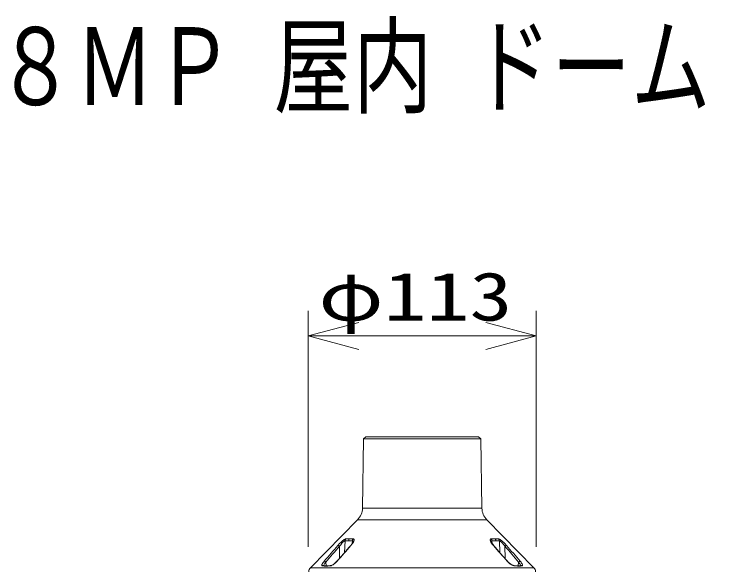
# Model space of a CAD drawing. Units: millimetres on the paper. Extents: x -62 to 64, y -59 to 59.
# Drawn here: x -34.58 to 0.74, y 31.68 to 59.31 of the extents above; entities that cross this region are included whole.
import ezdxf
from ezdxf.enums import TextEntityAlignment as Align

# ---------------------------------------------------------------- set-up
doc = ezdxf.new("R2010")
doc.units = ezdxf.units.MM
doc.layers.add('0-0_MOJI1', color=7, linetype='Continuous')
for name, color, linetype, lineweight in [('0-2_GAIKEI', 4, 'Continuous', 9), ('0-3_SUNPO', 7, 'Continuous', 9), ('0-4_0', 7, 'Continuous', 9)]:
    doc.layers.add(name, color=color, linetype=linetype, lineweight=lineweight)
doc.styles.add('ＭＳ ゴシック', font='')
doc.styles.get('ＭＳ ゴシック').set_extended_font_data('MS Gothic')

# ---------------------------------------------------------------- blocks, each defined once
blk = doc.blocks.new('_Open30')
at = {"layer": '0-4_0'}
blk.add_line((0, 0), (-1, 0), dxfattribs=at)
blk.add_lwpolyline([(-1, 0.2679), (0, 0), (-1, -0.2679)], dxfattribs=at)

msp = doc.modelspace()

# ---------------------------------------------------------------- linework, layer by layer
at = {"layer": '0-2_GAIKEI', "color": 7}
for p, q in [((-17.259, 38.268), (-17.319, 34.838)), ((-17.156, 38.368), (-17.259, 38.268)), ((-17.156, 38.368), (-11.559, 38.368)), ((-11.559, 38.368), (-11.456, 38.268)), ((-11.456, 38.268), (-11.396, 34.838)), ((-17.562, 34.257), (-19.893, 31.884)), ((-11.152, 34.257), (-8.822, 31.884))]:
    msp.add_line(p, q, dxfattribs=at)
at = {"layer": '0-2_GAIKEI'}
for p, q in [((-17.259, 38.268), (-11.456, 38.268)), ((-17.319, 34.838), (-11.396, 34.838)), ((-17.562, 34.257), (-11.152, 34.257)), ((-18.204, 32.635), (-18.181, 33.221)), ((-18.144, 33.313), (-17.977, 33.313)), ((-17.78, 33.313), (-17.977, 33.313)), ((-17.826, 33.081), (-17.815, 33.221)), ((-10.889, 33.081), (-10.9, 33.221)), ((-10.571, 33.313), (-10.738, 33.313)), ((-10.511, 32.635), (-10.534, 33.221)), ((-18.465, 32.336), (-18.459, 32.944)), ((-10.25, 32.336), (-10.255, 32.944)), ((-19.113, 31.981), (-19.135, 32.165)), ((-9.602, 31.981), (-9.58, 32.165)), ((-19.893, 31.884), (-8.822, 31.884))]:
    msp.add_line(p, q, dxfattribs=at)
for points in [[(-18.535, 32.988), (-18.452, 33.081), (-18.381, 33.152), (-18.338, 33.191), (-18.294, 33.229), (-18.257, 33.257), (-18.22, 33.282), (-18.194, 33.297), (-18.17, 33.307), (-18.156, 33.311), (-18.144, 33.313)], [(-18.459, 32.944), (-18.452, 32.954), (-18.397, 33.026), (-18.337, 33.096), (-18.29, 33.145), (-18.244, 33.187), (-18.222, 33.204), (-18.202, 33.216), (-18.192, 33.219), (-18.181, 33.221)], [(-17.888, 32.988), (-17.841, 33.043), (-17.799, 33.098), (-17.781, 33.126), (-17.765, 33.155), (-17.747, 33.193), (-17.734, 33.231), (-17.731, 33.249), (-17.73, 33.265), (-17.732, 33.278), (-17.736, 33.289), (-17.742, 33.298), (-17.75, 33.305), (-17.767, 33.311), (-17.78, 33.313)], [(-17.783, 33.166), (-17.783, 33.188), (-17.787, 33.205), (-17.791, 33.212), (-17.797, 33.217), (-17.808, 33.221), (-17.815, 33.221)], [(-10.827, 32.988), (-10.846, 33.009), (-10.885, 33.057), (-10.92, 33.105), (-10.95, 33.155), (-10.968, 33.193), (-10.98, 33.231), (-10.984, 33.249), (-10.984, 33.265), (-10.983, 33.278), (-10.979, 33.289), (-10.973, 33.298), (-10.965, 33.305), (-10.948, 33.311), (-10.935, 33.313), (-10.738, 33.313)], [(-10.932, 33.166), (-10.932, 33.188), (-10.928, 33.205), (-10.923, 33.212), (-10.918, 33.217), (-10.911, 33.22), (-10.9, 33.221)], [(-10.18, 32.988), (-10.258, 33.076), (-10.334, 33.152), (-10.377, 33.191), (-10.421, 33.229), (-10.458, 33.257), (-10.495, 33.282), (-10.521, 33.297), (-10.545, 33.307), (-10.565, 33.312), (-10.571, 33.313)], [(-10.18, 32.988), (-10.188, 32.988), (-10.197, 32.985), (-10.211, 32.979), (-10.224, 32.971), (-10.24, 32.958), (-10.255, 32.944), (-10.284, 32.983), (-10.33, 33.04), (-10.378, 33.096), (-10.425, 33.145), (-10.471, 33.187), (-10.493, 33.204), (-10.513, 33.216), (-10.522, 33.219), (-10.534, 33.221)], [(-18.581, 32.205), (-18.524, 32.268), (-18.24, 32.593), (-17.986, 32.887), (-17.93, 32.952), (-17.901, 32.985)], [(-18.535, 32.988), (-18.528, 32.988), (-18.51, 32.982), (-18.484, 32.966), (-18.459, 32.944)], [(-17.901, 32.985), (-17.851, 33.045), (-17.817, 33.094), (-17.795, 33.133), (-17.783, 33.166)], [(-17.888, 32.988), (-17.897, 32.988), (-17.901, 32.985)], [(-10.813, 32.985), (-10.864, 33.045), (-10.898, 33.094), (-10.92, 33.133), (-10.932, 33.166)], [(-10.134, 32.205), (-10.192, 32.27), (-10.476, 32.595), (-10.729, 32.887), (-10.785, 32.952), (-10.813, 32.985)], [(-19.308, 31.973), (-19.32, 31.976), (-19.329, 31.984), (-19.333, 31.996), (-19.333, 32.009), (-19.33, 32.022), (-19.325, 32.036), (-19.312, 32.064), (-19.296, 32.093), (-19.267, 32.137), (-19.233, 32.182), (-19.212, 32.207)], [(-19.236, 31.986), (-19.227, 32.013), (-19.215, 32.041), (-19.199, 32.07), (-19.176, 32.107), (-19.15, 32.144), (-19.135, 32.165)], [(-19.212, 32.207), (-19.207, 32.208), (-19.194, 32.205), (-19.173, 32.195), (-19.152, 32.181), (-19.135, 32.165)], [(-18.926, 31.973), (-18.902, 31.976), (-18.877, 31.983), (-18.846, 31.995), (-18.816, 32.01), (-18.777, 32.032), (-18.74, 32.057), (-18.702, 32.085), (-18.665, 32.115), (-18.6, 32.175), (-18.568, 32.207)], [(-18.581, 32.205), (-18.615, 32.169), (-18.68, 32.11), (-18.744, 32.062), (-18.796, 32.028), (-18.834, 32.009), (-18.869, 31.995), (-18.893, 31.99), (-18.896, 31.989)], [(-9.788, 31.973), (-9.805, 31.974), (-9.822, 31.978), (-9.846, 31.986), (-9.871, 31.996), (-9.905, 32.013), (-9.938, 32.033), (-9.974, 32.057), (-10.009, 32.082), (-10.047, 32.113), (-10.083, 32.144), (-10.145, 32.206), (-10.146, 32.207)], [(-10.146, 32.207), (-10.14, 32.207), (-10.137, 32.207), (-10.134, 32.205)], [(-10.134, 32.205), (-10.093, 32.163), (-10.028, 32.105), (-9.963, 32.056), (-9.91, 32.023), (-9.871, 32.004), (-9.841, 31.993), (-9.822, 31.99), (-9.818, 31.989)], [(-9.502, 32.207), (-9.508, 32.208), (-9.521, 32.205), (-9.542, 32.195), (-9.562, 32.181), (-9.58, 32.165)], [(-9.479, 31.986), (-9.484, 32.004), (-9.491, 32.023), (-9.507, 32.055), (-9.527, 32.088), (-9.565, 32.144), (-9.58, 32.165)], [(-9.407, 31.973), (-9.393, 31.977), (-9.385, 31.986), (-9.382, 31.994), (-9.382, 32.004), (-9.385, 32.021), (-9.391, 32.04), (-9.409, 32.076), (-9.432, 32.113), (-9.458, 32.151), (-9.502, 32.207)], [(-19.137, 31.965), (-19.036, 31.967), (-18.926, 31.973)], [(-19.102, 31.981), (-18.996, 31.984), (-18.896, 31.989)], [(-9.612, 31.981), (-9.719, 31.984), (-9.818, 31.989)], [(-9.578, 31.965), (-9.638, 31.965), (-9.788, 31.973)]]:
    msp.add_lwpolyline(points, dxfattribs=at)
at = {"layer": '0-2_GAIKEI', "color": 7}
for centre, radius, start, end in [((-18.169, 34.853), 0.85, 315.5162, 359), ((-10.546, 34.853), 0.85, 181, 224.4838), ((-19.679, 31.674), 0.3, 135.5162, 178), ((-9.036, 31.674), 0.3, 2, 44.4838)]:
    msp.add_arc(centre, radius, start, end, dxfattribs=at)
at = {"layer": '0-2_GAIKEI'}
for centre, radius, start, end in [((-18.031, 33.214), 0.149, 138.931, 177.3735), ((-18.017, 56.952), 23.732, 269.6058, 270.0161), ((-17.865, 33.219), 0.146, 140.1516, 179.4925), ((-18.019, 69.868), 36.647, 270.0132, 270.3201), ((-17.656, 33.214), 0.159, 141.3776, 177.1739), ((-11.059, 33.214), 0.159, 2.8237, 38.6212), ((-10.695, 69.872), 36.652, 269.6799, 269.9867), ((-10.85, 33.219), 0.146, 0.5086, 39.8496), ((-10.697, 56.97), 23.749, 269.9841, 270.394), ((-10.683, 33.215), 0.149, 2.6223, 41.0705), ((73.71, -47.699), 122.554, 138.82346, 139.3069), ((-121.809, 121.765), 136.273, 318.89004, 319.32364), ((-98.188, 102.242), 106.038, 318.66479, 319.22462), ((69.549, 102.308), 106.139, 220.77564, 221.33495), ((93.164, 121.825), 136.365, 220.6765, 221.10981), ((-102.365, -47.648), 122.476, 40.69295, 41.17669), ((-19.135, 33.815), 1.85, 264.6453, 269.9573), ((-19.27, 31.939), 0.0504, 85.914, 138.0413), ((-19.103, 33.617), 1.636, 264.2407, 270.0033), ((-18.893, 31.948), 0.041, 94.5652, 143.9474), ((-9.822, 31.948), 0.041, 36.0511, 85.4384), ((-9.612, 33.62), 1.639, 269.9982, 275.7486), ((-9.613, 31.936), 0.0451, 39.4389, 89.0497), ((-9.579, 33.814), 1.85, 270.0423, 275.3551), ((-9.444, 31.939), 0.0504, 41.9566, 94.0985)]:
    msp.add_arc(centre, radius, start, end, dxfattribs=at)
for centre, major_axis, ratio, start_param, end_param in [((-10.866, 32.94), (0.0524, 0.0445), 0.360077, 0.007811, 0.494422), ((-18.525, 32.155), (0.0555, -0.0497), 0.309985, 2.689743, 3.140703)]:
    msp.add_ellipse(centre, major_axis=major_axis, ratio=ratio, start_param=start_param, end_param=end_param, dxfattribs=at)
at = {"layer": '0-3_SUNPO'}
for p, q in [((-20.006, 32.919), (-20.006, 44.618)), ((-8.709, 32.919), (-8.709, 44.618)), ((-17.506, 43.368), (-11.209, 43.368))]:
    msp.add_line(p, q, dxfattribs=at)

# ---------------------------------------------------------------- block references
at = {"layer": '0-3_SUNPO', "xscale": 2.5, "yscale": 2.5, "rotation": 180}
msp.add_blockref('_Open30', (-20.006, 43.368), dxfattribs=at)
at = {"layer": '0-3_SUNPO', "xscale": 2.5, "yscale": 2.5}
msp.add_blockref('_Open30', (-8.709, 43.368), dxfattribs=at)

# ---------------------------------------------------------------- texts
at = {"layer": '0-0_MOJI1', "style": 'ＭＳ ゴシック', "width": 0.75}
msp.add_text('８ＭＰ 屋内 ドーム ＡＩカメラ（パイプ取付金具付）', height=3.849, dxfattribs=at).set_placement((-35.5, 53.66), align=Align.BOTTOM_LEFT)
at = {"layer": '0-3_SUNPO', "style": 'ＭＳ ゴシック', "width": 1.3}
msp.add_text('φ113', height=2.405, dxfattribs=at).set_placement((-19.5, 43.405), align=Align.BOTTOM_LEFT)

doc.saveas('drawing.dxf')
